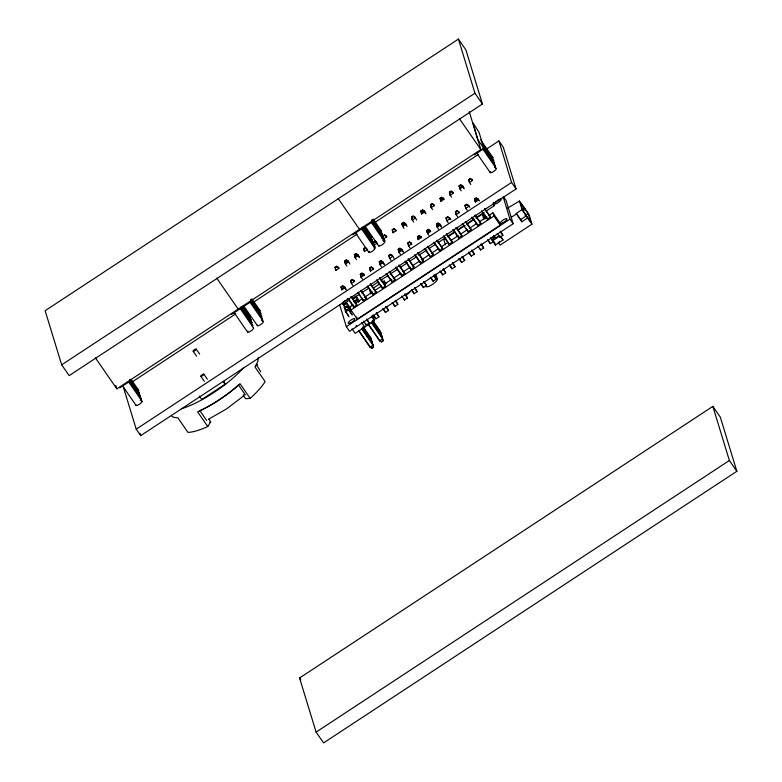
<?xml version="1.0" encoding="UTF-8"?>
<svg xmlns="http://www.w3.org/2000/svg" width="782" height="782" viewBox="0 0 782 782"><rect width="100%" height="100%" fill="white"/><g stroke="black" fill="none" stroke-linecap="round" stroke-linejoin="round"><path stroke-width="1.17" d="M171.512 415.897A52.521 14.516 -34.7 0 0 177.035 417.705L177.768 417.686L187.944 432.368L188.814 432.338A52.521 14.516 -34.7 0 0 206.448 427.138L207.777 426.532L210.729 421.869L208.823 419.113M256.007 365.79L257.581 364.373M242.948 396.464L226.301 409.074L208.755 419.093M458.418 39.1L45.141 310.718L61.68 364.832L69.158 375.624L482.435 104.006L465.896 49.892L458.418 39.1L474.967 93.214L482.435 104.006M61.68 364.832L474.967 93.214M95.404 357.863L116.86 388.84L480.842 149.616L469.239 111.65M120.008 387.764L129.871 381.284M231.619 314.413L251.198 301.539L250.533 299.359M352.946 234.668L372.525 221.805L371.861 219.625M474.273 154.934L483.999 148.541L478.995 132.178L473.042 123.009L477.763 139.548L483.999 148.541M131.679 382.261L235.724 313.885M253.065 302.487L357.11 234.111M375.468 222.039L478.486 154.337M486.648 148.971L498.887 140.926L503.373 147.407L516.071 188.941L140.711 435.633L136.224 429.162L123.527 387.628L124.807 389.475M335.126 267.288L336.69 266.261L338.596 267.336L338.909 268.343L335.869 270.337L335.126 267.288L335.869 270.337M346.856 265.968L345.497 264.003L344.754 260.963L346.318 259.937L348.225 261.002L349.896 263.974M356.484 259.644L355.126 257.679L354.383 254.629L355.947 253.603L357.863 254.678L359.221 256.633M363.718 248.5L365.282 247.474L367.491 249.556L364.461 251.55L363.718 248.5L364.461 251.55M375.448 247.18L374.089 245.216L373.346 242.176L374.91 241.149L376.816 242.215M382.975 235.841L384.539 234.815L386.445 235.881L386.758 236.897L383.718 238.891L382.975 235.841L383.405 237.884M392.3 229.713L393.864 228.686L395.77 229.752L396.083 230.758L393.043 232.762L392.3 229.713L393.043 232.762M404.03 228.393L402.671 226.428L401.928 223.388L403.492 222.352L405.408 223.427L406.767 225.382M413.668 222.059L412.31 220.104L411.567 217.054L413.131 216.028L415.037 217.093L416.698 220.065M421.322 212.958L424.362 210.964L424.675 211.971L421.635 213.975L420.892 210.925L422.456 209.899L424.362 210.964L425.721 212.929M430.52 204.591L431.263 207.641L430.52 204.591L432.084 203.564L433.99 204.64L434.303 205.646L431.263 207.641L432.622 209.605M440.149 198.266L441.713 197.24L443.619 198.305L443.932 199.312L440.892 201.316L440.149 198.266L440.892 201.316M449.474 192.137L450.217 195.177L449.474 192.137L451.038 191.111L452.954 192.177L453.257 193.183L450.217 195.177L451.576 197.142M461.214 190.818L459.855 188.853L459.112 185.803L460.676 184.777L462.582 185.852L463.941 187.807M468.741 179.479L469.483 182.519L468.741 179.479L470.305 178.452L472.211 179.518L472.524 180.525L469.483 182.519L470.842 184.484M335.283 267.806L336.847 266.779L338.909 268.343M344.911 261.481L346.475 260.455L348.537 262.009L345.497 264.003L344.754 260.963M354.823 256.672L357.863 254.678L358.166 255.685L355.126 257.679L354.549 255.147L356.113 254.121L359.525 257.64M363.874 249.018L365.438 247.992M373.503 242.694L375.067 241.667L377.129 243.222L374.089 245.216L373.346 242.176M383.131 236.36L384.695 235.333L386.758 236.897M392.456 230.231L394.02 229.204L396.083 230.758M402.368 225.421L405.408 223.427L405.711 224.434L402.671 226.428L402.095 223.906L403.659 222.88L407.07 226.399M411.723 217.572L413.287 216.546L415.34 218.1L412.31 220.104L411.567 217.054M421.635 213.975L421.048 211.443L422.612 210.417L426.024 213.936M430.677 205.109L432.241 204.082L434.303 205.646M440.315 198.784L441.869 197.758L443.932 199.312M449.64 192.655L451.204 191.629L453.257 193.183M459.542 187.846L462.582 185.852L462.885 186.859L459.855 188.853L459.269 186.321L460.833 185.295L464.244 188.814M468.897 179.997L470.461 178.97L472.524 180.525M345.194 262.996L348.225 261.002M440.589 200.3L443.619 198.305M341.509 288.841L344.549 286.838L344.852 287.854L341.812 289.848L341.069 286.798L342.633 285.772L344.549 286.838L345.908 288.802M350.707 280.474L351.45 283.514L350.707 280.474L352.271 279.448L354.178 280.513L354.481 281.52L351.45 283.514L352.809 285.479M360.336 274.14L361.079 277.19L360.336 274.14L361.9 273.113L363.806 274.179L364.119 275.196L361.079 277.19L362.437 279.145M369.661 268.011L371.225 266.985L373.131 268.05L373.444 269.057L370.404 271.061L369.661 268.011L370.404 271.061M381.391 266.691L380.032 264.727L379.29 261.677L380.854 260.65L382.76 261.726L384.118 263.681M391.02 260.357L389.661 258.402L388.928 255.352L390.482 254.326L392.398 255.391L394.06 258.363M400.355 254.228L398.996 252.273L398.253 249.223L399.817 248.197L401.723 249.263L403.082 251.227M407.881 242.889L408.624 245.939L407.881 242.889L409.445 241.863L411.352 242.938L411.664 243.945L408.624 245.939L409.983 247.904M417.51 236.565L419.074 235.538L420.98 236.604L421.293 237.611L418.253 239.615L417.51 236.565L418.253 239.615M426.835 230.436L427.578 233.476L426.835 230.436L428.399 229.409L430.315 230.475L430.618 231.482L427.578 233.476L428.937 235.441M438.565 229.106L437.216 227.151L436.473 224.102L438.037 223.075L439.943 224.151L441.302 226.106M448.203 222.782L446.845 220.817L446.102 217.777L447.666 216.751L449.572 217.816L450.931 219.781M455.427 211.648L456.17 214.688L455.427 211.648L456.991 210.622L458.897 211.687L459.21 212.694L456.17 214.688L457.529 216.653M467.157 210.319L465.798 208.364L465.055 205.314L466.619 204.288L468.526 205.353L469.884 207.318M475.124 201.023L478.164 199.029L478.467 200.036L475.427 202.03L474.684 198.99L476.248 197.954L478.164 199.029L479.522 200.984M341.812 289.848L341.235 287.317L342.799 286.29L346.211 289.809M350.864 280.992L352.428 279.966L354.481 281.52M360.492 274.658L362.056 273.632L364.119 275.196M369.818 268.529L371.382 267.503L373.444 269.057M379.729 263.72L382.76 261.726L383.072 262.732L380.032 264.727L379.456 262.205L381.01 261.168L384.431 264.687M389.084 255.87L390.648 254.844L392.701 256.398L389.661 258.402L388.928 255.352M398.683 251.257L401.723 249.263L402.026 250.269L398.996 252.273L398.409 249.741L399.973 248.715L403.385 252.234M408.038 243.407L409.602 242.381L411.664 243.945M417.666 237.083L419.23 236.056L421.293 237.611M427.001 230.954L428.565 229.928L430.618 231.482M436.903 226.145L439.943 224.151L440.246 225.157L437.216 227.151L436.63 224.62L438.194 223.593L441.605 227.112M446.258 218.295L447.822 217.269L449.885 218.823L446.845 220.817L446.102 217.777M455.583 212.166L457.147 211.14L459.21 212.694M465.212 205.832L466.776 204.806L468.838 206.37L465.798 208.364L465.055 205.314M475.427 202.03L474.85 199.508L476.414 198.481L478.467 200.036M360.766 276.183L363.806 274.179M417.95 238.598L420.98 236.604M427.275 232.469L430.315 230.475M136.224 429.162L511.584 182.46L498.887 140.926M344.95 307.463L343.288 304.491L346.318 302.497L349.72 307.394M355.957 296.163L352.917 298.157L353.22 299.174L356.26 297.17L355.957 296.163L359.349 301.07M352.399 298.949L359.544 294.257M361.587 292.908L368.733 288.216M371.792 286.202L377.921 282.175M380.981 280.161L388.136 275.469M390.169 274.12L397.324 269.428M400.384 267.415L407.53 262.713M409.572 261.374L416.718 256.672M418.761 255.333L426.933 249.966M428.976 248.627L435.095 244.6M438.164 242.586L445.31 237.884M447.353 236.545L454.498 231.843M457.558 229.84L463.687 225.812M466.746 223.799L473.892 219.097M475.935 217.758L484.107 212.391M486.15 211.042L494.312 205.676L493.334 202.479M445.808 238.148L443.785 239.478L445.417 244.805M447.842 236.809L454.938 232.146M457.978 230.152L465.075 225.49M467.098 224.151L474.195 219.488M476.228 218.158L482.308 214.16L485.475 218.725M343.591 305.498L346.631 303.504L346.318 302.497M224.239 381.704L225.02 384.275L201.795 399.534L199.361 396.015M373.591 287.962L379.368 284.159M382.251 282.263L384.177 281.002L386.083 283.739M345.927 310.659L344.256 307.688L347.296 305.694L350.698 310.591M353.894 301.363L356.924 299.359L358.283 301.324M344.569 308.695L347.609 306.7L347.296 305.694M354.197 302.37L357.237 300.366L356.924 299.359M353.083 304.785L350.013 306.798L350.991 309.995L357.325 319.134L500.265 225.187L499.287 221.99L492.953 212.851L488.877 215.539M355.126 303.445L362.271 298.744M364.314 297.404L372.476 292.038M374.519 290.689L381.665 285.997M384.734 283.983L391.88 279.282M393.923 277.942L401.068 273.25M403.111 271.901L410.257 267.209M412.3 265.86L419.445 261.168M421.488 259.829L429.66 254.453M431.693 253.114L438.849 248.422M441.908 246.408L448.037 242.381M451.097 240.367L458.242 235.665M460.285 234.326L467.431 229.634M469.474 228.285L476.619 223.593M479.689 221.58L486.834 216.878M348.938 316.798L345.233 310.884L348.273 308.89L352.35 314.765M345.546 311.891L348.586 309.897L348.273 308.89M350.991 309.995L493.931 216.047L492.953 212.851M507.459 208.237L519.434 201.033L524.673 208.276M522.063 209.615L527.635 217.973L521.848 221.775L516.276 213.418L522.063 209.615L519.434 201.033M522.327 209.654L524.311 208.354L528.143 213.564L530.792 222.254L522.904 210.554L520.587 202.968L524.311 208.354M511.428 217.269L516.443 213.975M503.491 196.751L506.022 200.407L513.158 223.75L349.525 331.294L346.358 326.72L509.991 219.175L503.217 197.005M523.256 210.681L525.24 209.38M525.162 215.529L528.143 213.564M521.848 221.775L520.587 219.644L526.374 215.842M498.975 235.861L493.813 239.243L493.002 236.575M501.067 236.966L503.002 240.035L495.417 245.02L492.455 240.748L500.04 235.763M363.542 321.216L366.259 325.136L369.3 323.142L366.953 319.193M373.18 314.882L375.888 318.802L378.928 316.808L376.582 312.859M382.809 308.558L385.526 312.477L388.556 310.483L386.21 306.534M392.134 302.429L394.851 306.349L397.891 304.354L395.545 300.405M401.762 296.095L404.48 300.014L407.52 298.02L405.174 294.071M411.391 289.77L414.108 293.69L417.148 291.696L414.802 287.747M420.726 283.641L423.433 287.561L426.473 285.557L424.127 281.608M430.354 277.307L433.072 281.227L436.102 279.233L433.766 275.284M439.983 270.983L442.7 274.902L445.74 272.898L443.394 268.949M449.308 264.844L452.025 268.773L455.065 266.77L452.719 262.82M458.936 258.519L461.654 262.439L464.694 260.445L462.348 256.496M468.574 252.185L471.292 256.115L474.322 254.111L471.976 250.162M477.9 246.056L480.617 249.976L483.657 247.982L481.311 244.033M487.528 239.732L490.246 243.652L493.286 241.658L490.94 237.708M497.157 233.398L499.874 237.317L502.914 235.323L500.568 231.374M372.838 315.429L374.451 320.698L355.194 333.357L352.027 328.792M500.118 241.325L498.29 242.518L500.099 245.128L531.946 224.199L528.984 214.503L524.126 207.494M358.449 330.522L369.994 347.179L371.9 348.254L373.464 347.228L372.721 344.178L361.861 328.489M368.078 324.188L379.622 340.854L381.528 341.92L383.092 340.893L382.349 337.844L371.489 322.164M299.565 677.994L712.842 406.376L720.32 417.168L736.859 471.282L323.582 742.9L316.104 732.108L299.565 677.994L300.923 679.949M316.104 732.108L729.381 460.49L712.842 406.376M209.635 422.368L210.729 421.869M258.226 357.775A52.521 14.516 -34.7 0 1 255.479 366.142L254.971 366.944L265.147 381.636L264.56 382.554A52.521 14.516 -34.7 0 1 250.181 398.39L245.626 398.712L243.085 395.037L245.362 394.881L238.422 384.861M358.821 330.493L369.681 346.172L371.059 347.208M729.381 460.49L736.859 471.282M511.584 182.46L516.071 188.941M480.656 139.87L492.885 157.524M482.171 143.595L493.725 160.271M483.032 146.351L494.586 163.027M483.149 148.033L495.387 165.686M482.592 148.785L496.179 168.404M459.386 118.639L480.842 149.616M527.635 217.973L531.946 224.199M476.697 153.037L490.294 172.666M516.276 213.418L520.587 219.644M509.991 219.175L513.158 223.75M493.051 203.848L494.312 205.676M493.931 216.047L500.265 225.187M484.948 208.833L490.382 216.673M484.576 208.862L490.695 217.679M500.197 231.404L502.914 235.323M500.627 236.614L503.002 240.035M483.266 212.782L487.342 218.667M481.546 210.857L487.655 219.674M493.569 235.411L495.583 238.324M493.559 235.685L495.338 238.246M475.319 215.158L480.754 222.997M474.948 215.187L481.057 224.014M490.568 237.738L493.286 241.658M472.963 218.139L477.714 225.001M488.574 240.68L490.246 243.652M471.908 217.181L478.027 226.008M465.691 221.492L471.126 229.331M465.319 221.521L471.429 230.338M480.94 244.062L483.657 247.982M463.335 224.463L464.684 226.428M466.043 228.383L468.086 231.325M462.279 223.515L468.389 232.332M456.365 227.621L461.791 235.46M455.994 227.65L462.103 236.467M471.605 250.191L474.322 254.111M453.325 229.615L458.76 237.454M468.946 252.166L471.292 256.115M452.954 229.644L459.063 238.461M446.727 233.945L452.162 241.794M446.356 233.974L452.475 242.801M461.976 256.525L464.694 260.445M444.372 236.926L449.122 243.789M459.308 258.49L461.654 262.439M443.326 235.969L449.435 244.795M437.099 240.279L442.534 248.119M436.727 240.309L442.837 249.126M452.348 262.85L455.065 266.77M434.743 243.251L438.819 249.135M450.364 265.802L452.025 268.773M433.687 242.303L439.807 251.12M427.774 246.408L433.208 254.248M427.402 246.438L433.511 255.255M443.023 268.979L445.74 272.898M425.418 249.38L429.484 255.264M441.028 271.931L442.7 274.902M424.362 248.432L430.471 257.258M434.254 274.873L437.421 279.438A6.94 1.916 -34.7 0 1 431.508 285.01A6.94 1.916 -34.7 0 1 425.907 286.408M418.145 252.733L423.58 260.582M417.774 252.762L423.883 261.589M433.394 275.313L436.102 279.233M415.78 255.714L420.54 262.576M431.4 278.255L433.072 281.227M414.734 254.766L420.843 263.583M408.517 259.067L413.942 266.906M408.145 259.096L414.255 267.913M423.756 281.637L426.473 285.557M406.151 262.038L410.912 268.9M421.097 283.612L423.433 287.561M405.105 261.09L411.215 269.917M373.19 219.058L381.352 230.837M372.672 219.84L382.183 233.574M372.173 220.632L383.043 236.33M371.606 221.335L385.076 240.846M371.049 222.088L384.636 241.706M399.182 265.196L404.617 273.035M398.81 265.225L404.929 274.042M414.431 287.766L417.148 291.696M396.151 267.19L401.577 275.039M411.762 289.741L414.108 293.69M395.78 267.219L401.889 276.046M365.165 226.35L378.752 245.968M364.08 226.477L371.558 237.269M363.562 227.259L372.398 240.006M362.379 227.073L373.249 242.762M361.822 227.767L374.05 245.431M361.939 229.507L374.852 248.138M389.553 271.53L394.988 279.37M389.182 271.55L395.291 280.376M404.802 294.1L407.52 298.02M338.059 198.384L359.515 229.361M387.198 274.502L391.948 281.364M386.142 273.553L392.261 282.37M355.37 232.782L368.967 252.4M379.925 277.854L386.034 286.681M379.553 277.884L385.663 286.701M395.174 300.425L397.891 304.354M377.569 280.836L382.32 287.698M393.18 303.377L394.851 306.349M376.513 279.878L382.623 288.705M370.6 283.983L376.025 291.823M370.228 284.013L376.338 292.839M385.849 306.564L388.556 310.483M368.234 286.965L372.31 292.839M383.854 309.506L385.526 312.477M367.188 286.007L373.297 294.834M360.971 290.317L366.396 298.157M360.6 290.347L366.709 299.164M376.21 312.888L378.928 316.808M358.606 293.289L359.964 295.254M361.323 297.209L363.356 300.151M374.226 315.84L375.888 318.802M357.56 292.341L363.669 301.158M371.294 316.133L374.451 320.698M372.926 320.669L380.394 331.451L381.137 334.5L380.394 331.451M356.26 297.17L358.977 301.099M372.555 320.698L380.707 332.458M372.545 321.91L381.372 334.647L382.115 337.697L381.372 334.647M357.237 300.366L358.596 302.331M372.173 321.94L381.684 335.664M371.118 322.194L382.662 338.86L379.622 340.854L379.319 339.847L381.528 341.92M351.333 296.642L356.768 304.481M350.962 296.671L357.081 305.498M366.582 319.222L369.3 323.142M369.133 325.136L378.635 338.86M348.303 298.636L353.728 306.485M347.931 298.665L354.041 307.492M361.655 322.458L364.823 327.023M363.298 327.003L370.766 337.785L371.509 340.835L370.766 337.785M346.631 303.504L350.023 308.401M362.926 327.032L371.079 338.792M362.916 328.235L371.743 340.981L372.486 344.031L371.743 340.981M347.609 306.7L351.001 311.598M362.545 328.264L372.056 341.988M348.586 309.897L351.978 314.794M361.489 328.518L373.034 345.185L369.994 347.179L369.681 346.172M343.288 304.491L345.321 307.434M344.256 307.688L346.299 310.63M345.233 310.884L348.635 315.781M251.863 298.802L260.025 310.571M251.345 299.584L260.856 313.318M250.836 300.376L261.716 316.075M250.963 302.057L262.517 318.733M249.722 301.832L263.309 321.451M243.828 306.085L257.425 325.713M242.752 306.212L250.23 317.003M242.234 306.994L251.061 319.75M241.052 306.808L251.921 322.507M240.494 307.512L252.723 325.165M240.612 309.242L253.524 327.883M216.731 278.118L238.187 309.095M234.043 312.526L247.63 332.145M256.281 364.49L260.787 371.812M250.181 398.39L240.006 383.708A52.521 14.516 -34.7 0 1 198.931 411.234L197.602 411.84L207.777 426.532M223.193 381.636L225.02 384.275M196.214 349.095A1.857 0.518 -34.7 0 1 194.131 351.059A1.857 0.518 -34.7 0 1 193.682 350.287A1.857 0.518 -34.7 0 1 196.214 349.095L199.674 354.109M193.144 351.196L196.605 356.201M203.867 374.148A1.857 0.518 -34.7 0 1 201.785 376.113A1.857 0.518 -34.7 0 1 201.345 375.34A1.857 0.518 -34.7 0 1 203.867 374.148L207.338 379.162M200.798 376.25L204.268 381.254M199.772 410.511L206.712 420.53M131.22 379.524L138.688 390.316M130.007 379.319L139.528 393.053M129.509 380.12L140.389 395.809M129.636 381.792L141.18 398.478M128.395 381.567L141.982 401.186M122.5 385.829L136.097 405.447M499.571 236.311L499.874 237.317M489.991 216.115L490.304 217.122L487.264 219.116L486.961 218.11M494.302 235.421L495.299 238.676M494.429 241.814L495.417 245.02M491.477 237.532L492.455 240.748M482.308 214.16L483.941 219.488M470.305 178.452L470.461 178.97M476.248 197.954L476.414 198.481M474.684 198.99L474.85 199.508M480.363 222.44L480.676 223.457L477.636 225.451L477.323 224.444M468.526 205.353L468.838 206.37M460.676 184.777L460.833 185.295M466.619 204.288L466.776 204.806M480.304 248.969L480.617 249.976M459.112 185.803L459.269 186.321M470.735 228.774L471.047 229.781L468.007 231.775L467.695 230.768M451.038 191.111L451.204 191.629M456.991 210.622L457.147 211.14M461.409 234.903L461.712 235.91L458.682 237.904L458.369 236.897M449.572 217.816L449.885 218.823M441.713 197.24L441.869 197.758M447.666 216.751L447.822 217.269M451.781 241.237L452.084 242.244L449.044 244.238L448.741 243.231M432.084 203.564L432.241 204.082M438.037 223.075L438.194 223.593M436.473 224.102L436.63 224.62M442.143 247.562L442.456 248.568L439.416 250.563L439.113 249.556M422.456 209.899L422.612 210.417M428.399 229.409L428.565 229.928M420.892 210.925L421.048 211.443M432.817 253.691L433.13 254.697L430.09 256.701L429.777 255.685M413.131 216.028L413.287 216.546M419.074 235.538L419.23 236.056M423.189 260.025L423.502 261.032L420.462 263.026L420.149 262.019M403.492 222.352L403.659 222.88M409.445 241.863L409.602 242.381M401.928 223.388L402.095 223.906M413.561 266.349L413.864 267.356L410.833 269.36L410.521 268.343M393.864 228.686L394.02 229.204M399.817 248.197L399.973 248.715M398.253 249.223L398.409 249.741M404.235 272.478L404.538 273.485L401.498 275.489L401.195 274.482M384.539 234.815L384.695 235.333M390.482 254.326L390.648 254.844M404.177 299.007L404.48 300.014M394.597 278.812L394.91 279.819L391.87 281.813L391.567 280.806M374.91 241.149L375.067 241.667M380.854 260.65L381.01 261.168M379.29 261.677L379.456 262.205M384.177 281.002L385.194 284.325M384.969 285.137L385.282 286.144L382.242 288.147L381.929 287.141M371.225 266.985L371.382 267.503M375.643 291.266L375.956 292.282L372.916 294.276L372.603 293.27M369.73 290.493L370.746 293.817M383.092 340.893L382.349 337.844M355.947 253.603L356.113 254.121M361.9 273.113L362.056 273.632M354.383 254.629L354.549 255.147M366.015 297.6L366.318 298.607L363.288 300.601L362.975 299.594M373.464 347.228L372.721 344.178M346.318 259.937L346.475 260.455M352.271 279.448L352.428 279.966M365.956 324.129L366.259 325.136M371.743 347.736L371.9 348.254M356.387 303.924L356.69 304.941L353.65 306.935L353.347 305.928M356.67 317.003L357.325 319.134M336.69 266.261L336.847 266.779M342.633 285.772L342.799 286.29M341.069 286.798L341.235 287.317M339.584 304.55L346.358 326.72M139.998 433.326L140.711 435.633M115.834 385.477L116.86 388.84M435.897 274.042L437.421 279.438M499.053 199.478A4.047 1.114 -34.7 0 1 500.627 200.388A4.047 1.114 -34.7 0 1 495.759 203.838A4.047 1.114 -34.7 0 1 495.045 202.333M495.68 201.697A4.047 1.114 -34.7 0 1 496.462 201.052M497.323 200.436A4.047 1.114 -34.7 0 1 498.212 199.899M348.752 299.076A4.047 1.114 -34.7 0 1 347.061 301.803A4.047 1.114 -34.7 0 1 342.682 303.983A4.047 1.114 -34.7 0 1 343.611 301.647M344.383 301.002A4.047 1.114 -34.7 0 1 345.243 300.386M346.983 299.428A4.047 1.114 -34.7 0 1 347.736 299.144M356.7 325.439A4.047 1.114 -34.7 0 1 355.918 326.084M410.13 291.158A4.047 1.114 -34.7 0 1 405.369 295.449M238.49 385.135A46.48 12.844 -34.7 0 1 199.83 410.726M243.27 368.097A52.521 14.516 -34.7 0 1 181.424 408.751M494.693 165.549A3.646 1.007 -34.7 0 1 494.39 167.436M494.058 162.764A3.646 1.007 -34.7 0 1 493.862 164.347M493.022 160.144A3.646 1.007 -34.7 0 1 493.276 161.454M492.201 157.387A3.646 1.007 -34.7 0 1 492.416 158.717M495.387 168.355A3.646 1.007 -34.7 0 1 495.573 169.86A3.646 1.007 -34.7 0 1 491.487 172.597A3.646 1.007 -34.7 0 1 490.597 171.561M380.658 230.7A3.646 1.007 -34.7 0 1 380.345 232.586M381.929 233.437A3.646 1.007 -34.7 0 1 381.733 234.756M381.987 236.164A3.646 1.007 -34.7 0 1 381.724 238.227M383.151 238.862A3.646 1.007 -34.7 0 1 382.848 240.748M383.845 241.658A3.646 1.007 -34.7 0 1 382.496 244.512A3.646 1.007 -34.7 0 1 378.752 245.343M373.366 245.294A3.646 1.007 -34.7 0 1 373.591 246.613M372.731 242.498A3.646 1.007 -34.7 0 1 372.525 244.092M371.694 239.888A3.646 1.007 -34.7 0 1 371.949 241.188M370.873 237.132A3.646 1.007 -34.7 0 1 371.088 238.461M374.06 248.09A3.646 1.007 -34.7 0 1 374.246 249.605A3.646 1.007 -34.7 0 1 370.16 252.332A3.646 1.007 -34.7 0 1 369.26 251.305M259.331 310.434A3.646 1.007 -34.7 0 1 259.018 312.331M260.152 313.191A3.646 1.007 -34.7 0 1 260.406 314.501M260.66 315.899A3.646 1.007 -34.7 0 1 260.993 317.394M261.823 318.597A3.646 1.007 -34.7 0 1 261.52 320.483M262.517 321.402A3.646 1.007 -34.7 0 1 261.159 324.247A3.646 1.007 -34.7 0 1 257.425 325.087M248.95 317.033A3.646 1.007 -34.7 0 1 249.223 318.763M252.029 325.038A3.646 1.007 -34.7 0 1 252.254 326.358M251.403 322.243A3.646 1.007 -34.7 0 1 251.198 323.826M250.807 319.613A3.646 1.007 -34.7 0 1 250.611 320.933M253.212 327.785A3.646 1.007 -34.7 0 1 250.582 331.216A3.646 1.007 -34.7 0 1 247.933 331.04M138.003 390.179A3.646 1.007 -34.7 0 1 138.219 391.508M138.825 392.935A3.646 1.007 -34.7 0 1 138.551 394.793M139.333 395.643A3.646 1.007 -34.7 0 1 139.665 397.139M140.496 398.341A3.646 1.007 -34.7 0 1 140.193 400.228M141.19 401.137A3.646 1.007 -34.7 0 1 139.831 403.991A3.646 1.007 -34.7 0 1 136.088 404.832M350.16 323.083A4.047 1.114 -34.7 0 0 354.92 318.792A4.047 1.114 -34.7 0 0 349.574 321.148A4.047 1.114 -34.7 0 0 350.16 323.083M502.239 223.134A4.047 1.114 -34.7 0 0 507 218.843A4.047 1.114 -34.7 0 0 501.643 221.198A4.047 1.114 -34.7 0 0 502.239 223.134"/></g></svg>
